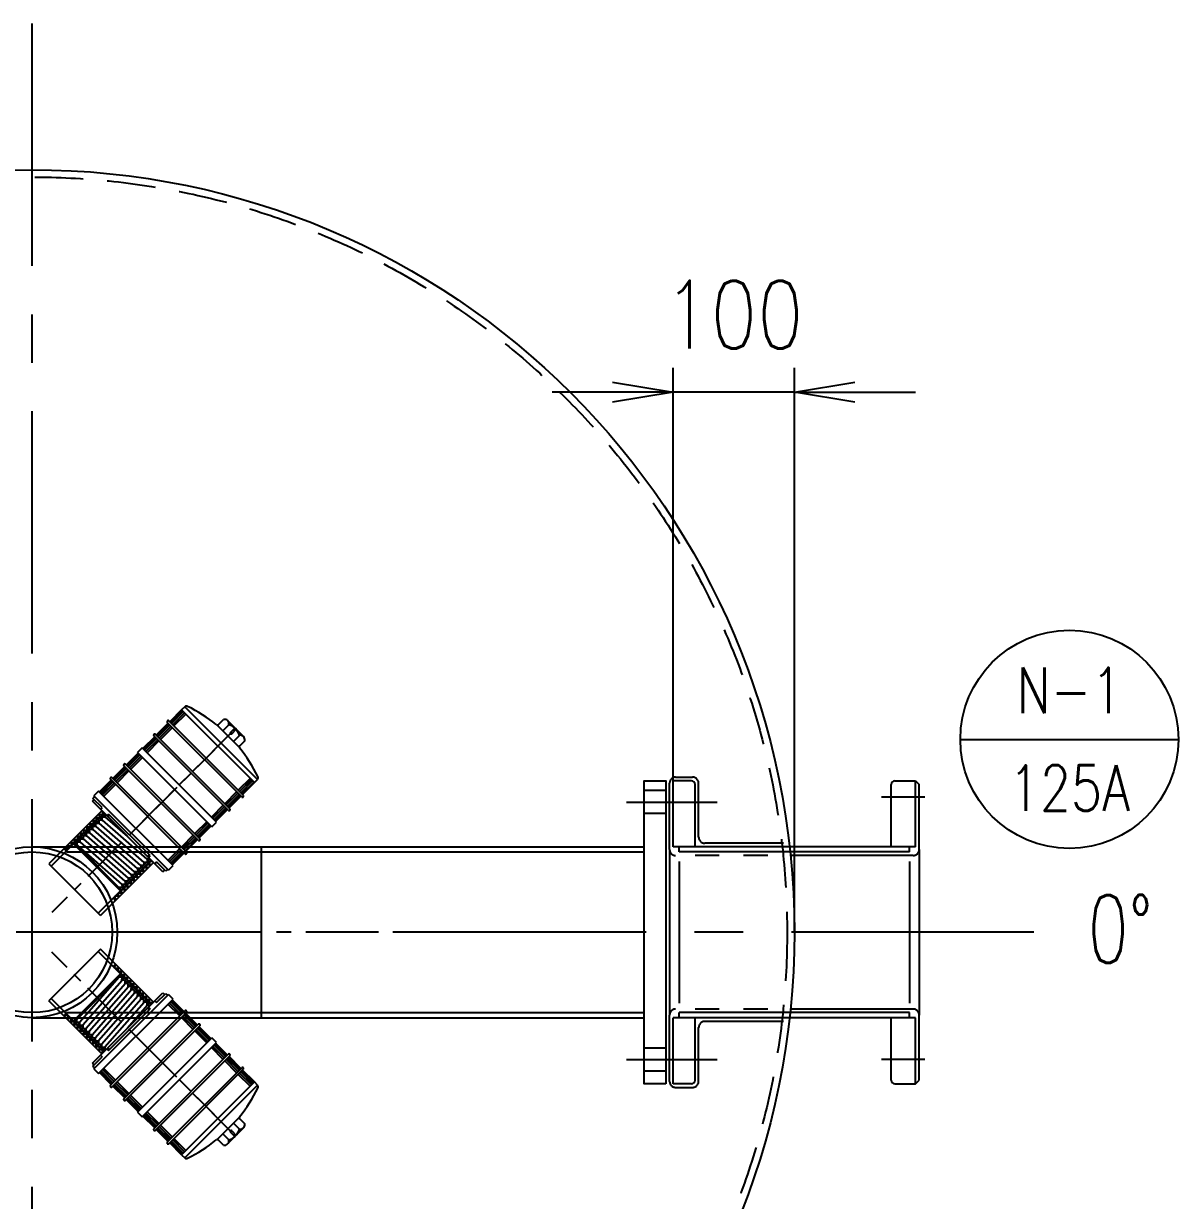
# Model space of a CAD drawing. Extents: x 0 to 36769, y -42 to 11490.
# Drawn here: x 3849 to 4803, y 9722 to 10693 of the extents above; entities that cross this region are included whole.
import ezdxf
from ezdxf.enums import TextEntityAlignment as Align

# ---------------------------------------------------------------- set-up
doc = ezdxf.new("R2010")
doc.units = 0
doc.header["$LTSCALE"] = 160
doc.header["$MEASUREMENT"] = 0
for name, pattern in [('CENTER', [2, 1.25, -0.25, 0.25, -0.25]), ('HIDDEN', [0.375, 0.25, -0.125]), ('PHANTOM2', [1.25, 0.625, -0.125, 0.125, -0.125, 0.125, -0.125])]:
    doc.linetypes.add(name, pattern=pattern)
doc.layers.get('0').update_dxf_attribs({"linetype": 'CONTINUOUS'})
doc.layers.get('DEFPOINTS').update_dxf_attribs({"linetype": 'CONTINUOUS'})
for name, color, linetype in [('DIM', 7, 'CONTINUOUS'), ('EQI', 3, 'CONTINUOUS'), ('P-1', 6, 'CONTINUOUS'), ('TEXT', 7, 'CONTINUOUS'), ('機器', 3, 'CONTINUOUS')]:
    doc.layers.add(name, color=color, linetype=linetype)
doc.styles.add('DIM', font='ROMANS', dxfattribs={"width": 0.7, "bigfont": 'EXTFONT.shx'})
doc.styles.add('ROMANSEXTFONT', font='romans.shx', dxfattribs={"width": 0.8, "bigfont": 'extfont.shx'})
doc.dimstyles.get("Standard").update_dxf_attribs({"dimscale": 20, "dimtxt": 2.8, "dimasz": 2.5, "dimexe": 1, "dimexo": 2.5, "dimgap": 0.8, "dimtad": 1, "dimdec": 0, "dimrnd": 0.5, "dimzin": 9, "dimdsep": 46, "dimtxsty": 'ROMANSEXTFONT', "dimblk": 'OPEN', "dimcen": -0.6, "dimclrd": 256, "dimclre": 256, "dimclrt": 2, "dimadec": 0, "dimazin": 0, "dimtfac": 1, "dimtdec": 0, "dimtmove": 1, "dimatfit": 3, "dimldrblk": 'OPEN', "dimfxl": 0, "dimtvp": 1, "dimtolj": 1, "dimtzin": 9, "dimarcsym": 0})

# ---------------------------------------------------------------- blocks, each defined once
blk = doc.blocks.new('_OPEN')
at = {"color": 0, "linetype": 'ByBlock'}
for p, q in [((-1, 0.167), (0, 0)), ((0, 0), (-1, -0.167)), ((0, 0), (-1, 0))]:
    blk.add_line(p, q, dxfattribs=at)
blk = doc.blocks.new('*D29')
at = {"linetype": 'ByBlock'}
for p, q in [((4385.5, 10035.78), (4385.5, 10409.03)), ((4485.5, 9943.28), (4485.5, 10409.03)), ((4335.5, 10389.03), (4285.5, 10389.03)), ((4485.5, 10389.03), (4385.5, 10389.03)), ((4535.5, 10389.03), (4585.5, 10389.03))]:
    blk.add_line(p, q, dxfattribs=at)
at = {"layer": 'DEFPOINTS', "linetype": 'ByBlock'}
for p in [(4385.5, 9985.78), (4485.5, 9893.28)]:
    blk.add_point(p, dxfattribs=at)
at = {"linetype": 'ByBlock', "xscale": 50, "yscale": 50, "zscale": 50}
blk.add_blockref('_OPEN', (4385.5, 10389.03), dxfattribs=at)
at = {"linetype": 'ByBlock', "xscale": 50, "yscale": 50, "zscale": 50, "rotation": 180}
blk.add_blockref('_OPEN', (4485.5, 10389.03), dxfattribs=at)
at = {"color": 2, "linetype": 'ByBlock', "insert": (4435.5, 10453.03), "char_height": 56, "attachment_point": 5, "style": 'ROMANSEXTFONT'}
blk.add_mtext('\\A1;100', dxfattribs=at)

msp = doc.modelspace()

# ---------------------------------------------------------------- linework, layer by layer
at = {"layer": 'EQI', "color": 6}
for p, q in [((3979.69253, 10126.88814), (3969.8912, 10117.08681)), ((4039.78861, 10066.77579), (3979.6844, 10126.88001)), ((3982.27334, 10129.46895), (3979.69253, 10126.88814)), ((4042.37756, 10069.36474), (3982.27334, 10129.46895)), ((3968.60463, 10115.80024), (3958.80331, 10105.99892)), ((4029.34807, 10055.04055), (3967.94916, 10116.43946)), ((4030.64277, 10056.33525), (3969.24385, 10117.73416)), ((4026.85157, 10096.37346), (4009.28252, 10113.94252)), ((4010.11464, 10114.77464), (4014.30176, 10118.96176)), ((4010.11464, 10114.77464), (4014.30176, 10118.96176)), ((4013.67478, 10109.55025), (4018.69402, 10114.56949)), ((4017.67452, 10117.94225), (4024.26291, 10111.35386)), ((4020.0537, 10108.17195), (4023.74926, 10111.86751)), ((4024.26223, 10111.35453), (4025.53503, 10110.08174)), ((4024.26291, 10111.35386), (4030.85131, 10104.76546)), ((3957.51719, 10104.7119), (3947.71587, 10094.91058)), ((4018.26018, 10043.95266), (3956.86126, 10105.35157)), ((4019.55487, 10045.24736), (3958.15596, 10106.64627)), ((4021.07893, 10107.14256), (4024.77657, 10110.84019)), ((4027.47855, 10105.78496), (4022.45931, 10100.76572)), ((3947.06784, 10095.5586), (3943.21396, 10091.70472)), ((4008.46675, 10034.15969), (3947.06784, 10095.5586)), ((4031.87081, 10101.3927), (4027.6837, 10097.20559)), ((3943.87034, 10091.06459), (3934.06902, 10081.26327)), ((4004.61287, 10030.30581), (3943.21396, 10091.70472)), ((3932.78222, 10079.97693), (3922.9809, 10070.1756)), ((3993.5252, 10019.21769), (3932.12629, 10080.6166)), ((3994.8199, 10020.51239), (3933.42099, 10081.9113)), ((3921.69388, 10068.88949), (3911.89255, 10059.08816)), ((3982.43709, 10008.13002), (3921.03817, 10069.52893)), ((3983.73178, 10009.42472), (3922.33287, 10070.82363)), ((4039.79629, 10066.78437), (4029.99497, 10056.98305)), ((4039.79674, 10066.78392), (4042.37756, 10069.36474)), ((3906.5795, 10053.77602), (3908.03822, 10055.23473)), ((3914.20915, 10046.14637), (3906.5795, 10053.77602)), ((3911.24475, 10059.73596), (3907.39087, 10055.88208)), ((3968.78978, 9994.48317), (3907.39087, 10055.88208)), ((3972.64366, 9998.33705), (3911.24475, 10059.73596)), ((4028.7084, 10055.69648), (4018.90707, 10045.89516)), ((3913.7768, 10043.64906), (3870.01214, 9999.8844)), ((3906.05968, 10051.36618), (3907.52451, 10052.83101)), ((3964.27388, 9993.15198), (3906.05968, 10051.36618)), ((3912.74432, 10044.68154), (3914.20915, 10046.14637)), ((4017.62095, 10044.60813), (4007.81963, 10034.80681)), ((3915.7567, 10041.66916), (3871.99204, 9997.9045)), ((3909.32324, 10035.15564), (3950.65274, 9999.00493)), ((3911.91264, 10037.74504), (3953.24214, 10001.59433)), ((3914.50203, 10040.33443), (3935.16678, 10022.25908)), ((3918.011, 10039.41486), (3919.47583, 10040.87969)), ((3918.71998, 10038.70588), (3920.18481, 10040.17071)), ((3953.78739, 10006.56813), (3919.47583, 10040.87969)), ((4004.61287, 10030.30581), (4008.45863, 10034.15156)), ((3898.96566, 10024.79806), (3940.29516, 9988.64735)), ((3901.55506, 10027.38746), (3942.88456, 9991.23675)), ((3904.14445, 10029.97685), (3945.47395, 9993.82614)), ((3906.73385, 10032.56625), (3948.06335, 9996.41554)), ((4003.9741, 10030.96083), (3994.17278, 10021.15951)), ((3891.19748, 10017.02988), (3890.51305, 10016.34546)), ((3929.25316, 9977.60535), (3890.51305, 10016.34546)), ((3929.93758, 9978.28977), (3891.19748, 10017.02988)), ((3891.19748, 10017.02988), (3932.52698, 9980.87917)), ((3893.78687, 10019.61927), (3935.11637, 9983.46856)), ((3896.37627, 10022.20867), (3937.70577, 9986.05796)), ((3992.88598, 10019.87316), (3983.08466, 10010.07184)), ((3882.52268, 10012.39494), (3884.50258, 10010.41504)), ((3951.61358, 10005.81227), (3953.07841, 10007.2771)), ((3952.32256, 10005.1033), (3953.78739, 10006.56813)), ((3981.79764, 10008.78572), (3971.99632, 9998.9844)), ((3870.01214, 9999.8844), (3912.79211, 9957.10444)), ((3954.57686, 10002.849), (3910.81221, 9959.08434)), ((3956.55676, 10000.8691), (3912.79211, 9957.10444)), ((3957.58925, 9999.83661), (3959.05407, 10001.30144)), ((3966.68372, 9993.6718), (3959.05407, 10001.30144)), ((3968.14243, 9995.13052), (3966.68372, 9993.6718)), ((3968.78978, 9994.48317), (3972.63554, 9998.32892)), ((3964.27388, 9993.15198), (3965.73871, 9994.61681)), ((3923.32274, 9971.59488), (3925.30264, 9969.61498)), ((3912.79211, 9929.44606), (3870.01214, 9886.6661)), ((3954.57686, 9883.70151), (3910.81221, 9927.46616)), ((3956.55676, 9885.68141), (3912.79211, 9929.44606)), ((3890.51305, 9870.20505), (3929.25316, 9908.94515)), ((3891.19748, 9869.52062), (3929.93758, 9908.26073)), ((3929.93758, 9908.26073), (3893.78687, 9866.93123)), ((3925.30264, 9916.93553), (3923.32274, 9914.95563)), ((3929.93758, 9908.26073), (3929.25316, 9908.94515)), ((3932.52698, 9905.67133), (3896.37627, 9864.34183)), ((3935.11637, 9903.08194), (3898.96566, 9861.75244)), ((3937.70577, 9900.49254), (3901.55506, 9859.16304)), ((3940.29516, 9897.90315), (3904.14445, 9856.57365)), ((3915.7567, 9844.88134), (3871.99204, 9888.646)), ((3906.05968, 9835.18433), (3964.27388, 9893.39852)), ((3942.88456, 9895.31375), (3906.73385, 9853.98425)), ((3907.39087, 9830.66842), (3968.78978, 9892.06733)), ((3945.47395, 9892.72436), (3909.32324, 9851.39486)), ((3911.24475, 9826.81454), (3972.64366, 9888.21345)), ((3948.06335, 9890.13496), (3911.91264, 9848.80546)), ((3959.05407, 9885.24906), (3966.68372, 9892.8787)), ((3964.27388, 9893.39852), (3965.73871, 9891.93369)), ((3966.68372, 9892.8787), (3968.14243, 9891.41999)), ((3972.64366, 9888.21345), (3968.78978, 9892.06733)), ((3913.7768, 9842.90144), (3870.01214, 9886.6661)), ((3950.65274, 9887.54557), (3914.50203, 9846.21607)), ((3919.47583, 9845.67082), (3953.78739, 9879.98237)), ((3921.03772, 9817.02112), (3982.43663, 9878.42003)), ((3953.24214, 9884.95617), (3935.16678, 9864.29142)), ((3951.61358, 9880.73823), (3953.07841, 9879.2734)), ((3952.32256, 9881.4472), (3953.78739, 9879.98237)), ((3957.58925, 9886.71389), (3959.05407, 9885.24906)), ((3981.79719, 9877.76433), (3971.99586, 9887.56565)), ((3884.50258, 9876.13546), (3882.52268, 9874.15556)), ((3922.33242, 9815.72642), (3983.73133, 9877.12533)), ((3992.88463, 9866.67599), (3983.08331, 9876.47731)), ((3932.12539, 9805.933), (3993.5243, 9867.33191)), ((3933.42009, 9804.6383), (3994.819, 9866.03722)), ((4003.9723, 9855.58787), (3994.17097, 9865.38919)), ((3943.21351, 9794.84533), (4004.61242, 9856.24425)), ((3947.06739, 9790.99145), (4008.4663, 9852.39036)), ((4008.4663, 9852.39036), (4004.61242, 9856.24425)), ((4017.6196, 9841.94101), (4007.81828, 9851.74234)), ((3906.5795, 9832.77449), (3914.20915, 9840.40413)), ((3912.74432, 9841.86896), (3914.20915, 9840.40413)), ((3918.011, 9847.13565), (3919.47583, 9845.67082)), ((3918.71998, 9847.84462), (3920.18481, 9846.37979)), ((3956.86036, 9781.19803), (4018.25927, 9842.59694)), ((3958.15506, 9779.90333), (4019.55397, 9841.30224)), ((4028.70794, 9830.85357), (4018.90662, 9840.6549)), ((3906.05968, 9835.18433), (3907.52451, 9833.7195)), ((3908.03822, 9831.31577), (3906.5795, 9832.77449)), ((3907.39087, 9830.66842), (3911.23662, 9826.82267)), ((3967.94825, 9770.11014), (4029.34717, 9831.50905)), ((3969.24295, 9768.81544), (4030.64186, 9830.21435)), ((3921.69342, 9817.66057), (3911.8921, 9827.46189)), ((4039.79584, 9819.76568), (4029.99451, 9829.567)), ((3932.78087, 9806.57222), (3922.97954, 9816.37354)), ((3979.6835, 9759.66959), (4039.78771, 9819.77381)), ((3982.27244, 9757.08065), (4042.37665, 9817.18486)), ((4042.37665, 9817.18486), (4039.79584, 9819.76568)), ((3943.86853, 9795.4841), (3934.06721, 9805.28543)), ((3943.21351, 9794.84533), (3947.05926, 9790.99958)), ((3957.51584, 9781.83725), (3947.71451, 9791.63857)), ((4009.28116, 9772.60663), (4026.85022, 9790.17569)), ((4022.45795, 9785.78343), (4027.47719, 9780.76419)), ((4030.84995, 9781.78369), (4024.26156, 9775.19529)), ((4027.68235, 9789.34356), (4031.86946, 9785.15645)), ((4027.68235, 9789.34356), (4031.86946, 9785.15645)), ((3968.60418, 9770.74981), (3958.80286, 9780.55113)), ((4014.3004, 9767.58739), (4010.11329, 9771.77451)), ((4018.69267, 9771.97966), (4013.67342, 9776.9989)), ((4024.26156, 9775.19529), (4017.67316, 9768.6069)), ((4020.05026, 9778.37928), (4023.7479, 9774.68163)), ((4021.07965, 9779.40451), (4024.77521, 9775.70895)), ((4024.26223, 9775.19597), (4022.98944, 9773.92318)), ((3979.69207, 9759.66192), (3969.89075, 9769.46324)), ((3979.69162, 9759.66146), (3982.27244, 9757.08065))]:
    msp.add_line(p, q, dxfattribs=at)
at = {"layer": 'EQI', "color": 6, "linetype": 'CENTER'}
for p, q in [((3979.86147, 10126.70294), (3970.06827, 10116.90974)), ((3980.21502, 10126.34938), (3970.42183, 10116.55619)), ((3981.09891, 10125.4655), (3971.30571, 10115.6723)), ((3982.15957, 10124.40484), (3972.36637, 10114.61164)), ((3983.22145, 10123.3454), (3973.4278, 10113.55266)), ((3968.77358, 10115.61504), (3958.98038, 10105.82185)), ((3969.12713, 10115.26149), (3959.33393, 10105.46829)), ((3970.01101, 10114.37761), (3960.21782, 10104.58441)), ((3971.07167, 10113.31695), (3961.27848, 10103.52375)), ((3972.13356, 10112.25751), (3962.33991, 10102.46477)), ((3957.68614, 10104.5267), (3947.89294, 10094.7335)), ((3958.03969, 10104.17315), (3948.24649, 10094.37995)), ((3958.92357, 10103.28926), (3949.13038, 10093.49607)), ((3959.98423, 10102.2286), (3950.19104, 10092.43541)), ((3961.04612, 10101.16916), (3951.25247, 10091.37642)), ((4009.73673, 10096.82768), (3999.94354, 10087.03448)), ((3944.03928, 10090.8794), (3934.24609, 10081.0862)), ((3944.39284, 10090.52584), (3934.59964, 10080.73265)), ((3945.27672, 10089.64196), (3935.48352, 10079.84876)), ((3946.33738, 10088.5813), (3936.54418, 10078.7881)), ((3947.39926, 10087.52186), (3937.60562, 10077.72912)), ((3998.64884, 10085.73978), (3988.85564, 10075.94659)), ((3932.95116, 10079.79173), (3923.15797, 10069.99853)), ((3933.30472, 10079.43817), (3923.51152, 10069.64498)), ((3934.1886, 10078.55429), (3924.39541, 10068.7611)), ((3935.24926, 10077.49363), (3925.45607, 10067.70044)), ((3936.31114, 10076.43419), (3926.5175, 10066.64145)), ((3987.56072, 10074.65211), (3977.76752, 10064.85892)), ((3921.86282, 10068.70429), (3912.06962, 10058.91109)), ((3922.21637, 10068.35073), (3912.42318, 10058.55754)), ((3923.10026, 10067.46685), (3913.30706, 10057.67365)), ((3924.16092, 10066.40619), (3914.36772, 10056.61299)), ((3925.2228, 10065.34675), (3915.42915, 10055.55401)), ((4036.25356, 10070.3133), (4026.46081, 10060.51965)), ((4037.31299, 10069.25141), (4027.5198, 10059.45822)), ((4038.37365, 10068.19075), (4028.58046, 10058.39756)), ((4039.25754, 10067.30687), (4029.46434, 10057.51367)), ((4039.61109, 10066.95332), (4029.81789, 10057.16012)), ((3973.91387, 10061.00481), (3964.12067, 10051.21162)), ((4025.16566, 10059.2254), (4015.37292, 10049.43176)), ((4026.2251, 10058.16352), (4016.4319, 10048.37033)), ((4027.28576, 10057.10286), (4017.49256, 10047.30967)), ((4028.16964, 10056.21898), (4018.37645, 10046.42578)), ((4028.5232, 10055.86542), (4018.73, 10046.07223)), ((3962.82575, 10049.91714), (3953.03255, 10040.12395)), ((4014.07822, 10048.13706), (4004.28548, 10038.34341)), ((4015.13766, 10047.07518), (4005.34446, 10037.28198)), ((4016.19832, 10046.01452), (4006.40512, 10036.22132)), ((4017.0822, 10045.13063), (4007.28901, 10035.33744)), ((4017.43576, 10044.77708), (4007.64256, 10034.98388)), ((3906.65011, 10035.23938), (3906.73385, 10032.56625)), ((3909.32324, 10035.15564), (3906.65011, 10035.23938)), ((3909.2395, 10037.82878), (3909.32324, 10035.15564)), ((3911.91264, 10037.74504), (3909.2395, 10037.82878)), ((3914.50203, 10040.33443), (3911.8289, 10040.41817)), ((3911.8289, 10040.41817), (3911.91264, 10037.74504)), ((3914.41829, 10043.00757), (3914.50203, 10040.33443)), ((3951.73763, 10038.82948), (3941.94443, 10029.03628)), ((4000.43137, 10034.48976), (3990.63862, 10024.69611)), ((3896.29253, 10024.8818), (3896.37627, 10022.20867)), ((3898.96566, 10024.79806), (3896.29253, 10024.8818)), ((3901.55506, 10027.38746), (3898.88192, 10027.4712)), ((3898.88192, 10027.4712), (3898.96566, 10024.79806)), ((3901.47132, 10030.06059), (3901.55506, 10027.38746)), ((3904.14445, 10029.97685), (3901.47132, 10030.06059)), ((3904.06071, 10032.64999), (3904.14445, 10029.97685)), ((3906.73385, 10032.56625), (3904.06071, 10032.64999)), ((4001.49081, 10033.42787), (3991.69761, 10023.63468)), ((4002.55147, 10032.36721), (3992.75827, 10022.57402)), ((4003.43535, 10031.48333), (3993.64215, 10021.69013)), ((4003.7889, 10031.12978), (3993.99571, 10021.33658)), ((3888.60808, 10014.44048), (3885.93495, 10014.52422)), ((3885.93495, 10014.52422), (3886.01869, 10011.85109)), ((3888.52434, 10017.11362), (3888.60808, 10014.44048)), ((3891.19748, 10017.02988), (3888.52434, 10017.11362)), ((3891.11374, 10019.70301), (3891.19748, 10017.02988)), ((3893.78687, 10019.61927), (3891.11374, 10019.70301)), ((3893.70313, 10022.29241), (3893.78687, 10019.61927)), ((3896.37627, 10022.20867), (3893.70313, 10022.29241)), ((3989.34325, 10023.40209), (3979.55051, 10013.60844)), ((3990.40269, 10022.34021), (3980.60949, 10012.54701)), ((3991.46335, 10021.27955), (3981.67015, 10011.48635)), ((3992.34723, 10020.39566), (3982.55404, 10010.60247)), ((3992.70078, 10020.04211), (3982.90759, 10010.24891)), ((3883.34555, 10011.93483), (3883.35728, 10011.56034)), ((3886.01869, 10011.85109), (3883.34555, 10011.93483)), ((3978.2549, 10012.31465), (3968.46216, 10002.521)), ((3979.31434, 10011.25276), (3969.52115, 10001.45957)), ((3980.375, 10010.1921), (3970.58181, 10000.39891)), ((3981.25889, 10009.30822), (3971.46569, 9999.51502)), ((3981.61244, 10008.95467), (3971.81924, 9999.16147)), ((3950.73648, 9996.3318), (3948.06335, 9996.41554)), ((3948.06335, 9996.41554), (3948.14708, 9993.74241)), ((3953.32587, 9998.9212), (3950.65274, 9999.00493)), ((3950.65274, 9999.00493), (3950.73648, 9996.3318)), ((3955.91527, 10001.51059), (3953.24214, 10001.59433)), ((3953.24214, 10001.59433), (3953.32587, 9998.9212)), ((3937.70577, 9986.05796), (3937.7895, 9983.38483)), ((3940.3789, 9985.97422), (3937.70577, 9986.05796)), ((3940.29516, 9988.64735), (3940.3789, 9985.97422)), ((3942.96829, 9988.56362), (3940.29516, 9988.64735)), ((3945.55769, 9991.15301), (3942.88456, 9991.23675)), ((3942.88456, 9991.23675), (3942.96829, 9988.56362)), ((3948.14708, 9993.74241), (3945.47395, 9993.82614)), ((3945.47395, 9993.82614), (3945.55769, 9991.15301)), ((3927.34819, 9975.70038), (3927.43192, 9973.02725)), ((3930.02132, 9975.61664), (3927.34819, 9975.70038)), ((3929.93758, 9978.28977), (3930.02132, 9975.61664)), ((3932.61071, 9978.20604), (3929.93758, 9978.28977)), ((3935.20011, 9980.79543), (3932.52698, 9980.87917)), ((3932.52698, 9980.87917), (3932.61071, 9978.20604)), ((3937.7895, 9983.38483), (3935.11637, 9983.46856)), ((3935.11637, 9983.46856), (3935.20011, 9980.79543)), ((3924.84253, 9970.43785), (3924.46804, 9970.44958)), ((3924.75879, 9973.11098), (3924.84253, 9970.43785)), ((3927.43192, 9973.02725), (3924.75879, 9973.11098)), ((3924.84253, 9916.11265), (3924.46804, 9916.10092)), ((3924.75879, 9913.43952), (3924.84253, 9916.11265)), ((3927.43192, 9913.52326), (3924.75879, 9913.43952)), ((3927.34819, 9910.85012), (3927.43192, 9913.52326)), ((3930.02132, 9910.93386), (3927.34819, 9910.85012)), ((3929.93758, 9908.26073), (3930.02132, 9910.93386)), ((3932.61071, 9908.34447), (3929.93758, 9908.26073)), ((3932.52698, 9905.67133), (3932.61071, 9908.34447)), ((3935.20011, 9905.75507), (3932.52698, 9905.67133)), ((3935.11637, 9903.08194), (3935.20011, 9905.75507)), ((3937.7895, 9903.16568), (3935.11637, 9903.08194)), ((3937.70577, 9900.49254), (3937.7895, 9903.16568)), ((3940.3789, 9900.57628), (3937.70577, 9900.49254)), ((3940.29516, 9897.90315), (3940.3789, 9900.57628)), ((3942.96829, 9897.98689), (3940.29516, 9897.90315)), ((3942.88456, 9895.31375), (3942.96829, 9897.98689)), ((3945.55769, 9895.39749), (3942.88456, 9895.31375)), ((3945.47395, 9892.72436), (3945.55769, 9895.39749)), ((3948.14708, 9892.8081), (3945.47395, 9892.72436)), ((3948.06335, 9890.13496), (3948.14708, 9892.8081)), ((3950.73648, 9890.2187), (3948.06335, 9890.13496)), ((3950.65274, 9887.54557), (3950.73648, 9890.2187)), ((3953.32587, 9887.62931), (3950.65274, 9887.54557)), ((3953.24214, 9884.95617), (3953.32587, 9887.62931)), ((3955.91527, 9885.03991), (3953.24214, 9884.95617)), ((3978.25445, 9874.23541), (3968.46171, 9884.02905)), ((3979.31389, 9875.29729), (3969.5207, 9885.09048)), ((3980.37455, 9876.35795), (3970.58136, 9886.15114)), ((3981.25843, 9877.24183), (3971.46524, 9887.03503)), ((3981.61199, 9877.59539), (3971.81879, 9887.38858)), ((3883.34555, 9874.61568), (3883.35728, 9874.99017)), ((3886.01869, 9874.69941), (3883.34555, 9874.61568)), ((3885.93495, 9872.02628), (3886.01869, 9874.69941)), ((3888.60808, 9872.11002), (3885.93495, 9872.02628)), ((3888.52434, 9869.43689), (3888.60808, 9872.11002)), ((3891.19748, 9869.52062), (3888.52434, 9869.43689)), ((3891.11374, 9866.84749), (3891.19748, 9869.52062)), ((3989.3419, 9863.14706), (3979.54915, 9872.94071)), ((3990.40133, 9864.20894), (3980.60814, 9874.00214)), ((3991.46199, 9865.2696), (3981.6688, 9875.0628)), ((3992.34588, 9866.15349), (3982.55268, 9875.94668)), ((3992.69943, 9866.50704), (3982.90623, 9876.30024)), ((3893.78687, 9866.93123), (3891.11374, 9866.84749)), ((3893.70313, 9864.2581), (3893.78687, 9866.93123)), ((3896.37627, 9864.34183), (3893.70313, 9864.2581)), ((3896.29253, 9861.6687), (3896.37627, 9864.34183)), ((3898.96566, 9861.75244), (3896.29253, 9861.6687)), ((3898.88192, 9859.07931), (3898.96566, 9861.75244)), ((3901.55506, 9859.16304), (3898.88192, 9859.07931)), ((3901.47132, 9856.48991), (3901.55506, 9859.16304)), ((4000.42956, 9852.05894), (3990.63682, 9861.85259)), ((4001.489, 9853.12082), (3991.6958, 9862.91402)), ((4002.54966, 9854.18148), (3992.75646, 9863.97468)), ((4003.43354, 9855.06537), (3993.64035, 9864.85856)), ((4003.7871, 9855.41892), (3993.9939, 9865.21212)), ((3904.14445, 9856.57365), (3901.47132, 9856.48991)), ((3904.06071, 9853.90052), (3904.14445, 9856.57365)), ((3906.73385, 9853.98425), (3904.06071, 9853.90052)), ((3906.65011, 9851.31112), (3906.73385, 9853.98425)), ((3909.32324, 9851.39486), (3906.65011, 9851.31112)), ((3909.2395, 9848.72173), (3909.32324, 9851.39486)), ((3951.73718, 9847.72058), (3941.94398, 9857.51377)), ((4015.1363, 9839.47397), (4005.34311, 9849.26717)), ((4016.19696, 9840.53463), (4006.40377, 9850.32783)), ((4017.08085, 9841.41852), (4007.28765, 9851.21171)), ((4017.4344, 9841.77207), (4007.6412, 9851.56527)), ((3911.91264, 9848.80546), (3909.2395, 9848.72173)), ((3911.8289, 9846.13233), (3911.91264, 9848.80546)), ((3914.50203, 9846.21607), (3911.8289, 9846.13233)), ((3914.41829, 9843.54294), (3914.50203, 9846.21607)), ((3962.82485, 9836.63246), (3953.03165, 9846.42565)), ((4014.07687, 9838.41209), (4004.28412, 9848.20574)), ((4028.16919, 9830.33107), (4018.376, 9840.12427)), ((4028.52275, 9830.68463), (4018.72955, 9840.47782)), ((3924.16047, 9820.14386), (3914.36727, 9829.93706)), ((3925.22235, 9821.2033), (3915.4287, 9830.99604)), ((3973.91251, 9825.54434), (3964.11932, 9835.33753)), ((4025.16521, 9827.32465), (4015.37247, 9837.1183)), ((4026.22465, 9828.38653), (4016.43145, 9838.17973)), ((4027.28531, 9829.44719), (4017.49211, 9839.24039)), ((3921.86237, 9817.84577), (3912.06917, 9827.63896)), ((3922.21592, 9818.19932), (3912.42273, 9827.99251)), ((3923.09981, 9819.0832), (3913.30661, 9828.8764)), ((3987.55982, 9811.89749), (3977.76662, 9821.69068)), ((4036.2531, 9816.23675), (4026.46036, 9826.0304)), ((4037.31254, 9817.29864), (4027.51935, 9827.09183)), ((4038.3732, 9818.3593), (4028.58001, 9828.15249)), ((4039.25709, 9819.24318), (4029.46389, 9829.03638)), ((4039.61064, 9819.59673), (4029.81744, 9829.38993)), ((3932.94981, 9806.75742), (3923.15661, 9816.55062)), ((3933.30336, 9807.11097), (3923.51017, 9816.90417)), ((3934.18725, 9807.99486), (3924.39405, 9817.78805)), ((3935.24791, 9809.05552), (3925.45471, 9818.84871)), ((3936.30979, 9810.11496), (3926.51614, 9819.9077)), ((3998.64748, 9800.80937), (3988.85429, 9810.60256)), ((3944.03748, 9795.6693), (3934.24428, 9805.4625)), ((3944.39103, 9796.02285), (3934.59784, 9805.81605)), ((3945.27491, 9796.90674), (3935.48172, 9806.69993)), ((3946.33557, 9797.9674), (3936.54238, 9807.76059)), ((3947.39746, 9799.02684), (3937.60381, 9808.81958)), ((3957.68478, 9782.02245), (3947.89158, 9791.81565)), ((3958.03833, 9782.376), (3948.24514, 9792.1692)), ((3958.92222, 9783.25989), (3949.12902, 9793.05308)), ((3959.98288, 9784.32055), (3950.18968, 9794.11374)), ((3961.04476, 9785.37998), (3951.25111, 9795.17273)), ((4009.73538, 9789.72147), (3999.94218, 9799.51467)), ((3970.01056, 9772.17244), (3960.21737, 9781.96564)), ((3971.07122, 9773.23311), (3961.27803, 9783.0263)), ((3972.13311, 9774.29254), (3962.33946, 9784.08529)), ((3968.77313, 9770.93501), (3958.97993, 9780.7282)), ((3969.12668, 9771.28856), (3959.33348, 9781.08176)), ((3982.15912, 9762.14521), (3972.36592, 9771.93841)), ((3983.221, 9763.20465), (3973.42735, 9772.99739)), ((3979.86102, 9759.84711), (3970.06782, 9769.64031)), ((3980.21457, 9760.20067), (3970.42138, 9769.99386)), ((3981.09846, 9761.08455), (3971.30526, 9770.87775))]:
    msp.add_line(p, q, dxfattribs=at)
at = {"layer": 'EQI', "color": 1, "linetype": 'CENTER', "ltscale": 0.2}
for p, q in [((4021.03658, 10108.12888), (3872.54416, 9959.63646)), ((4021.03658, 9778.42162), (3872.54416, 9926.91405))]:
    msp.add_line(p, q, dxfattribs=at)
at = {"layer": 'EQI', "color": 1, "linetype": 'CENTER'}
for p, q in [((3911.30237, 10035.76591), (3911.38611, 10033.09277)), ((3913.97551, 10035.68217), (3911.30237, 10035.76591)), ((3916.5649, 10038.27156), (3913.89177, 10038.3553)), ((3913.89177, 10038.3553), (3913.97551, 10035.68217)), ((3916.48116, 10040.9447), (3916.5649, 10038.27156)), ((3903.61793, 10025.32459), (3900.94479, 10025.40833)), ((3900.94479, 10025.40833), (3901.02853, 10022.73519)), ((3903.53419, 10027.99772), (3903.61793, 10025.32459)), ((3906.20732, 10027.91398), (3903.53419, 10027.99772)), ((3906.12358, 10030.58712), (3906.20732, 10027.91398)), ((3908.79672, 10030.50338), (3906.12358, 10030.58712)), ((3908.71298, 10033.17651), (3908.79672, 10030.50338)), ((3911.38611, 10033.09277), (3908.71298, 10033.17651)), ((3893.17661, 10017.64014), (3893.26035, 10014.96701)), ((3895.84974, 10017.5564), (3893.17661, 10017.64014)), ((3895.766, 10020.22954), (3895.84974, 10017.5564)), ((3898.43914, 10020.1458), (3895.766, 10020.22954)), ((3898.3554, 10022.81893), (3898.43914, 10020.1458)), ((3901.02853, 10022.73519), (3898.3554, 10022.81893)), ((3946.08421, 9995.80528), (3943.41108, 9995.88902)), ((3943.41108, 9995.88902), (3943.49482, 9993.21588)), ((3948.67361, 9998.39467), (3946.00047, 9998.47841)), ((3946.00047, 9998.47841), (3946.08421, 9995.80528)), ((3948.58987, 10001.06781), (3948.67361, 9998.39467)), ((3951.263, 10000.98407), (3948.58987, 10001.06781)), ((3951.17926, 10003.6572), (3951.263, 10000.98407)), ((3953.8524, 10003.57346), (3951.17926, 10003.6572)), ((3935.72663, 9985.4477), (3933.0535, 9985.53144)), ((3933.0535, 9985.53144), (3933.13724, 9982.8583)), ((3935.64289, 9988.12083), (3935.72663, 9985.4477)), ((3938.31603, 9988.03709), (3935.64289, 9988.12083)), ((3938.23229, 9990.71023), (3938.31603, 9988.03709)), ((3940.90542, 9990.62649), (3938.23229, 9990.71023)), ((3943.49482, 9993.21588), (3940.82168, 9993.29962)), ((3940.82168, 9993.29962), (3940.90542, 9990.62649)), ((3930.54784, 9980.26891), (3927.87471, 9980.35265)), ((3933.13724, 9982.8583), (3930.4641, 9982.94204)), ((3930.4641, 9982.94204), (3930.54784, 9980.26891)), ((3930.54784, 9906.2816), (3927.87471, 9906.19786)), ((3930.4641, 9903.60846), (3930.54784, 9906.2816)), ((3933.13724, 9903.6922), (3930.4641, 9903.60846)), ((3933.0535, 9901.01907), (3933.13724, 9903.6922)), ((3935.72663, 9901.10281), (3933.0535, 9901.01907)), ((3935.64289, 9898.42967), (3935.72663, 9901.10281)), ((3938.31603, 9898.51341), (3935.64289, 9898.42967)), ((3938.23229, 9895.84028), (3938.31603, 9898.51341)), ((3940.90542, 9895.92402), (3938.23229, 9895.84028)), ((3940.82168, 9893.25088), (3940.90542, 9895.92402)), ((3943.49482, 9893.33462), (3940.82168, 9893.25088)), ((3943.41108, 9890.66149), (3943.49482, 9893.33462)), ((3946.08421, 9890.74523), (3943.41108, 9890.66149)), ((3946.00047, 9888.07209), (3946.08421, 9890.74523)), ((3948.67361, 9888.15583), (3946.00047, 9888.07209)), ((3948.58987, 9885.4827), (3948.67361, 9888.15583)), ((3951.263, 9885.56644), (3948.58987, 9885.4827)), ((3951.17926, 9882.8933), (3951.263, 9885.56644)), ((3953.8524, 9882.97704), (3951.17926, 9882.8933)), ((3893.17661, 9868.91036), (3893.26035, 9871.5835)), ((3895.84974, 9868.9941), (3893.17661, 9868.91036)), ((3895.766, 9866.32097), (3895.84974, 9868.9941)), ((3898.43914, 9866.40471), (3895.766, 9866.32097)), ((3898.3554, 9863.73157), (3898.43914, 9866.40471)), ((3901.02853, 9863.81531), (3898.3554, 9863.73157)), ((3900.94479, 9861.14218), (3901.02853, 9863.81531)), ((3903.61793, 9861.22592), (3900.94479, 9861.14218)), ((3903.53419, 9858.55278), (3903.61793, 9861.22592)), ((3906.20732, 9858.63652), (3903.53419, 9858.55278)), ((3906.12358, 9855.96339), (3906.20732, 9858.63652)), ((3908.79672, 9856.04713), (3906.12358, 9855.96339)), ((3908.71298, 9853.37399), (3908.79672, 9856.04713)), ((3911.38611, 9853.45773), (3908.71298, 9853.37399)), ((3911.30237, 9850.7846), (3911.38611, 9853.45773)), ((3913.97551, 9850.86834), (3911.30237, 9850.7846)), ((3913.89177, 9848.1952), (3913.97551, 9850.86834)), ((3916.5649, 9848.27894), (3913.89177, 9848.1952)), ((3916.48116, 9845.60581), (3916.5649, 9848.27894))]:
    msp.add_line(p, q, dxfattribs=at)
at = {"layer": 'EQI'}
for p, q in [((3929.93758, 9978.28977), (3929.25316, 9977.60535)), ((3891.19748, 9869.52062), (3890.51305, 9870.20505))]:
    msp.add_line(p, q, dxfattribs=at)
at = {"layer": 'EQI', "color": 1, "linetype": 'CENTER', "ltscale": 0.3}
msp.add_line((4238.18295, 9943.27525), (3970.48295, 9943.27525), dxfattribs=at)
at = {"layer": 'EQI', "color": 6}
for centre, radius, start, end in [((3983.66037, 10128.08192), 1.96156, 57.26328795, 135), ((3927.6182, 10013.90636), 129.13676, 51.29328276, 63.75647836), ((4009.18996, 10115.69933), 1.30771, 231.29336672, 315), ((4009.18996, 10115.69933), 1.30771, 231.29336672, 315), ((4015.03726, 10115.305), 3.72993, 348.62596842, 101.37403157), ((4015.03726, 10115.305), 3.72993, 45, 101.37403157), ((4015.47838, 10102.56933), 12.4232, 14.99997753, 74.99997644), ((4020.56736, 10107.65829), 0.72642, 135, 315.23219579), ((4028.21405, 10102.12821), 3.72993, 348.62596842, 101.37403157), ((4028.60839, 10096.2809), 1.30771, 135, 218.70663327), ((3926.81542, 10014.70914), 129.13676, 26.24359723, 38.7067886), ((4040.99053, 10070.75177), 1.96156, 315, 32.73671204), ((3926.81407, 9871.84), 129.13676, 321.29328276, 333.75647836), ((4040.98962, 9815.79783), 1.96156, 327.26328795, 45), ((4028.60703, 9790.26825), 1.30771, 141.29336672, 225), ((4028.60703, 9790.26825), 1.30771, 141.29336672, 225), ((4028.2127, 9784.42094), 3.72993, 258.62596842, 11.37403157), ((4028.2127, 9784.42094), 3.72993, 315, 11.37403157), ((3927.61685, 9872.64278), 129.13676, 296.24359723, 308.7067886), ((4009.1886, 9770.84982), 1.30771, 45, 128.70663327), ((4015.03591, 9771.24415), 3.72993, 258.62596842, 11.37403157), ((4015.47703, 9783.97982), 12.4232, 284.99997753, 344.99997644), ((4020.56599, 9778.89085), 0.72642, 45, 225.23219579), ((3983.65947, 9758.46768), 1.96156, 225, 302.73671204)]:
    msp.add_arc(centre, radius, start, end, dxfattribs=at)
at = {"layer": 'EQI', "color": 6, "linetype": 'CENTER'}
for centre, start, end in [((3968.59651, 10117.08681), 45, 225), ((3957.50861, 10105.99892), 45, 225), ((3932.77364, 10081.26395), 45, 225), ((3921.68552, 10070.17628), 45, 225), ((4029.99542, 10055.6879), 225, 45), ((4018.90752, 10044.60001), 225, 45), ((3994.17255, 10019.86504), 225, 45), ((3983.08443, 10008.77737), 225, 45), ((3983.08398, 9877.77268), 315, 135), ((3994.17165, 9866.68456), 315, 135), ((4018.90662, 9841.94959), 315, 135), ((4029.99451, 9830.8617), 315, 135), ((3921.68507, 9816.37377), 135, 315), ((3932.77274, 9805.28565), 135, 315), ((3957.50771, 9780.55068), 135, 315), ((3968.5956, 9769.46279), 135, 315)]:
    msp.add_arc(centre, 0.91549, start, end, dxfattribs=at)
at = {"layer": 'P-1', "color": 4, "linetype": 'ByBlock'}
for p, q in [((4379.49856, 10060.27525), (4361.49856, 10060.27525)), ((4379.49856, 10041.27525), (4361.49856, 10041.27525)), ((4379.49856, 9847.77526), (4361.49856, 9847.77526)), ((4379.49856, 9828.77526), (4361.49856, 9828.77526))]:
    msp.add_line(p, q, dxfattribs=at)
at = {"layer": 'P-1', "linetype": 'ByBlock'}
msp.add_lwpolyline([(4379.49856, 9818.27526), (4361.49856, 9818.27526), (4361.49856, 10068.27525), (4379.49856, 10068.27525)], close=True, dxfattribs=at)
at = {"layer": 'TEXT', "color": 7}
msp.add_line((4622.52776, 10102.5), (4802.52776, 10102.5), dxfattribs=at)
msp.add_circle((4712.52776, 10102.5), 90, dxfattribs=at)
at = {"layer": '機器', "color": 1, "linetype": 'CENTER'}
for p, q in [((3856.18295, 10693.27525), (3856.18295, 9193.27525)), ((4593.24624, 10054.82525), (4557.45089, 10054.82525)), ((4683.18295, 9943.27525), (3106.18295, 9943.27525)), ((4593.24624, 9838.27525), (4557.45089, 9838.27525))]:
    msp.add_line(p, q, dxfattribs=at)
at = {"layer": '機器', "color": 4, "linetype": 'PHANTOM2'}
for p, q in [((4382.49856, 10011.57525), (4382.49856, 10066.27525)), ((4387.49856, 10071.27525), (4401.49856, 10071.27525)), ((4406.49856, 10021.77525), (4406.49856, 10066.27525)), ((4585.49856, 10068.27525), (4588.49856, 10065.27525)), ((4588.49856, 10011.57525), (4588.49856, 10065.27525)), ((4476.49856, 10016.77525), (4411.49856, 10016.77525)), ((4583.49856, 10006.57525), (4387.49856, 10006.57525)), ((4583.49856, 9879.97525), (4387.49856, 9879.97525)), ((4382.49856, 9820.27525), (4382.49856, 9874.97525)), ((4476.49856, 9869.77525), (4411.49856, 9869.77525)), ((4588.49856, 9821.27525), (4588.49856, 9874.97525)), ((4406.49856, 9820.27525), (4406.49856, 9864.77525)), ((4585.49856, 9818.27525), (4588.49856, 9821.27525)), ((4387.49856, 9815.27525), (4401.49856, 9815.27525))]:
    msp.add_line(p, q, dxfattribs=at)
at = {"layer": '機器'}
for p, q in [((4400.49857, 10068.27525), (4385.49856, 10068.27525)), ((4385.49856, 10013.77525), (4385.49856, 10068.27525)), ((4403.49856, 10014.22525), (4403.49856, 10065.27526)), ((4565.49856, 10014.22525), (4565.49856, 10065.27526)), ((4568.49855, 10068.27525), (4585.49856, 10068.27525)), ((4585.49856, 10013.77525), (4585.49856, 10068.27525)), ((4403.49856, 10014.22525), (4403.49856, 10013.77525)), ((4565.49856, 10014.22525), (4565.49856, 10013.77525)), ((3856.18295, 10013.77525), (4361.49856, 10013.77525)), ((3884.72934, 10009.57525), (4361.49856, 10009.57525)), ((4045.49856, 10013.77525), (4045.49856, 9872.77525)), ((4382.49856, 10011.57525), (4382.49856, 9874.97525)), ((4585.49856, 10013.77525), (4385.49856, 10013.77525)), ((4390.49856, 10009.57525), (4390.49856, 10013.77525)), ((4580.49856, 10009.57525), (4390.49856, 10009.57525)), ((4580.49856, 10009.57525), (4580.49856, 10013.77525)), ((4588.49856, 10011.57525), (4588.49856, 9874.97525)), ((4390.49856, 10001.72525), (4390.49856, 9884.82525)), ((4580.49856, 10001.72525), (4580.49856, 9884.82525)), ((3856.18295, 9872.77525), (4361.49856, 9872.77525)), ((3884.72934, 9876.97525), (4361.49856, 9876.97525)), ((4385.49856, 9818.27525), (4385.49856, 9872.77525)), ((4585.49856, 9872.77525), (4385.49856, 9872.77525)), ((4580.49856, 9876.97525), (4390.49856, 9876.97525)), ((4390.49856, 9872.77525), (4390.49856, 9876.97525)), ((4403.49856, 9872.77525), (4403.49856, 9872.32525)), ((4403.49856, 9821.27525), (4403.49856, 9872.32525)), ((4565.49856, 9872.77525), (4565.49856, 9872.32525)), ((4565.49856, 9821.27525), (4565.49856, 9872.32525)), ((4580.49856, 9872.77525), (4580.49856, 9876.97525)), ((4585.49856, 9818.27525), (4585.49856, 9872.77525)), ((4400.49857, 9818.27525), (4385.49856, 9818.27525)), ((4568.49855, 9818.27525), (4585.49856, 9818.27525))]:
    msp.add_line(p, q, dxfattribs=at)
at = {"layer": '機器', "color": 7, "linetype": 'CENTER', "ltscale": 0.2}
for p, q in [((4346.83648, 10050.77525), (4421.83648, 10050.77525)), ((4346.83648, 9838.27525), (4421.83648, 9838.27525))]:
    msp.add_line(p, q, dxfattribs=at)
at = {"layer": '機器', "color": 7, "linetype": 'CENTER'}
for p, q in [((4379.11733, 10050.77525), (4412.91268, 10050.77525)), ((4379.11733, 9838.27525), (4412.91268, 9838.27525))]:
    msp.add_line(p, q, dxfattribs=at)
at = {"layer": '機器'}
for radius in [629.31561, 70.5, 66.3]:
    msp.add_circle((3856.18295, 9943.27525), radius, dxfattribs=at)
at = {"layer": '機器', "color": 6, "linetype": 'HIDDEN'}
msp.add_circle((3856.18295, 9943.27525), 623.31561, dxfattribs=at)
at = {"layer": '機器', "color": 4, "linetype": 'PHANTOM2'}
for centre, start, end in [((4387.49856, 10066.27525), 90, 180), ((4401.49856, 10066.27525), 0, 90), ((4411.49856, 10021.77525), 180, 270), ((4387.49856, 10011.57525), 180, 270), ((4583.49856, 10011.57525), 270, 360), ((4387.49856, 9874.97525), 90, 180), ((4583.49856, 9874.97525), 0, 90), ((4411.49856, 9864.77525), 90, 180), ((4387.49856, 9820.27525), 180, 270), ((4401.49856, 9820.27525), 270, 360)]:
    msp.add_arc(centre, 5, start, end, dxfattribs=at)
at = {"layer": '機器'}
for centre, start, end in [((4400.49857, 10065.27526), 0, 90), ((4568.49855, 10065.27526), 90, 180), ((4400.49857, 9821.27525), 270, 360), ((4568.49855, 9821.27525), 180, 270)]:
    msp.add_arc(centre, 2.99999, start, end, dxfattribs=at)

# ---------------------------------------------------------------- texts
at = {"layer": 'TEXT', "color": 2, "style": 'ROMANSEXTFONT', "width": 0.8}
for s, p in [('N-1', (4712.52776, 10143)), ('125A', (4712.52776, 10062.39061))]:
    msp.add_text(s, height=37.5, dxfattribs=at).set_placement(p, align=Align.MIDDLE)
at = {"layer": '機器', "color": 2, "style": 'DIM', "width": 0.7}
msp.add_text('0%%d', height=56, dxfattribs=at).set_placement((4727.68142, 9917.98611))

# ---------------------------------------------------------------- dimensions: what is measured, and where the dimension line sits
at = {"layer": 'DIM'}
dim = msp.add_linear_dim(base=(4385.49856, 10389.03148), p1=(4485.49856, 9893.27525), p2=(4385.49856, 9985.77526), dimstyle='Standard', dxfattribs=at)
dim.commit()
dim.dimension.update_dxf_attribs({"geometry": '*D29', "text_midpoint": (4435.49856, 10453.03148)})

doc.saveas('drawing.dxf')
